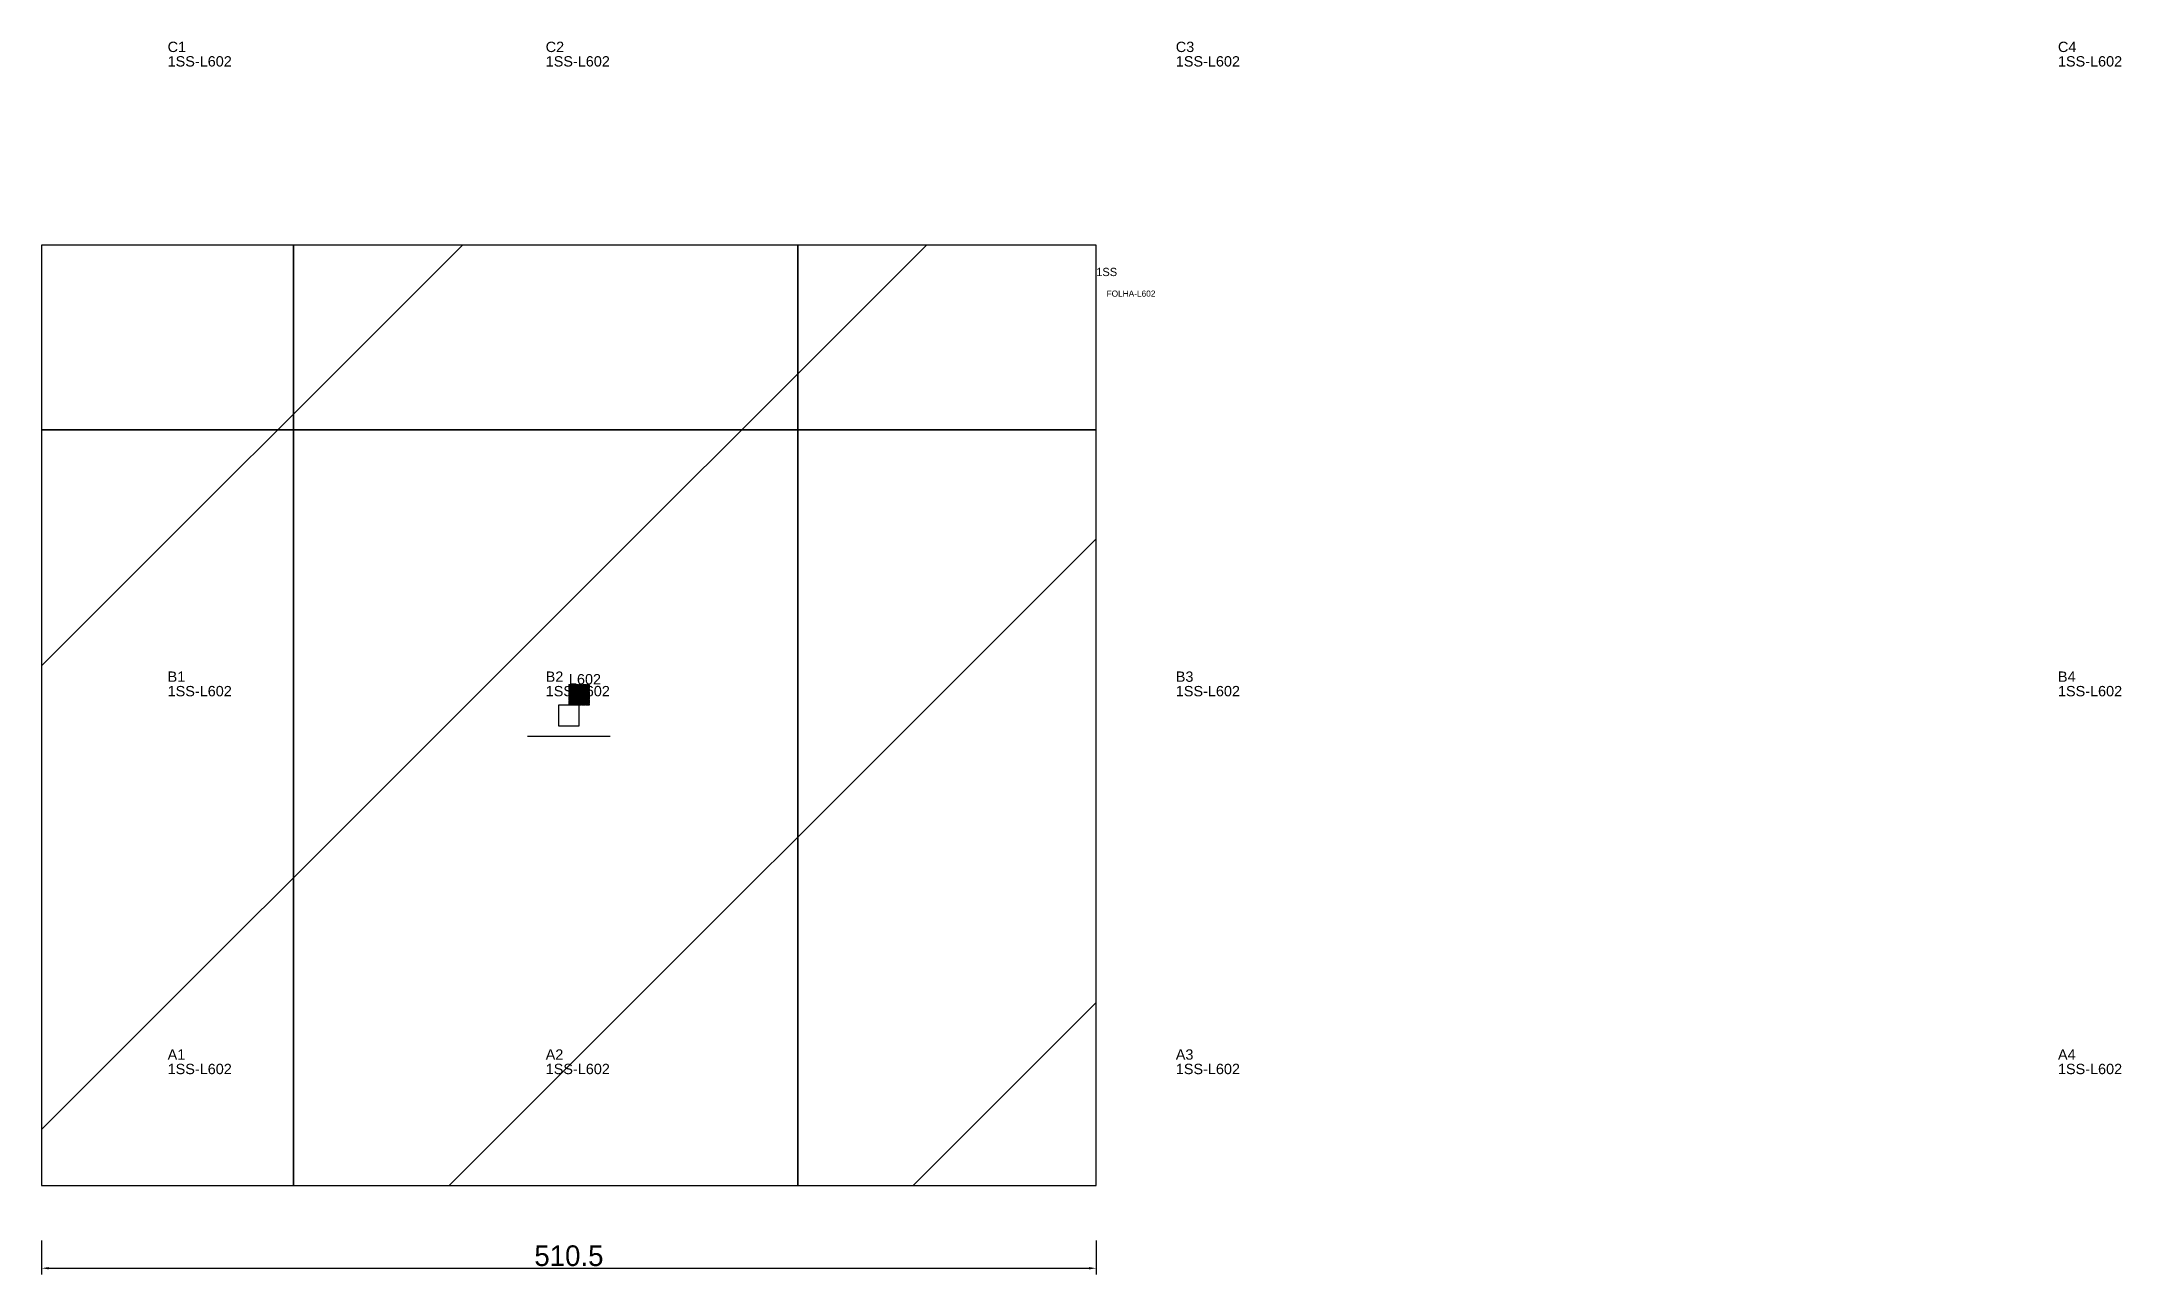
# Model space of a CAD drawing. Header units: metres. Extents: x 222 to 1229, y -297 to 300.
import ezdxf

# ---------------------------------------------------------------- set-up
doc = ezdxf.new("R2010")
doc.units = ezdxf.units.M
for name, color, linetype in [('3', 3, 'CONTINUOUS'), ('AUX00', 7, 'CONTINUOUS'), ('COTA', 241, 'CONTINUOUS'), ('FOLHA', 255, 'CONTINUOUS'), ('Hachura', 251, 'CONTINUOUS'), ('NOMENCLATURA', 7, 'CONTINUOUS'), ('Nível', 160, 'CONTINUOUS'), ('Painéis', 200, 'CONTINUOUS'), ('Pilares', 5, 'CONTINUOUS'), ('REAPROVEITAMENTO', 251, 'CONTINUOUS'), ('SARR_2.2x7', 40, 'CONTINUOUS')]:
    doc.layers.add(name, color=color, linetype=linetype)
doc.styles.add('ARIAL', font='Arial.ttf')
doc.styles.add('STR_STANDARD', font='arial.ttf')
doc.dimstyles.new('EZ DXF', dxfattribs={"dimtxt": 10, "dimasz": 3.5, "dimexe": 3, "dimexo": 1.5, "dimgap": 1, "dimtad": 1, "dimdec": 1, "dimdsep": 46, "dimcen": 2.5, "dimazin": 3, "dimtfac": 1, "dimtmove": 0, "dimatfit": 3})

msp = doc.modelspace()

# ---------------------------------------------------------------- hatches: boundary and pattern name
at = {"layer": 'Hachura'}
h = msp.add_hatch(dxfattribs=at)
h.set_pattern_fill('ANSI31', scale=50)
h.paths.add_polyline_path([(732.7, 201.5), (222.2, 201.5), (222.2, -254), (732.7, -254)])
h = msp.add_hatch(dxfattribs=at)
h.set_pattern_fill('ANSI31', scale=50)
h.paths.add_polyline_path([(732.7, 201.5), (222.2, 201.5), (222.2, -254), (732.7, -254)])
at = {"layer": 'Reaproveitamento'}
h = msp.add_hatch(dxfattribs=at)
h.set_pattern_fill('SOLID')
h.paths.add_polyline_path([(477.45, -21.25), (487.45, -21.25), (487.45, -11.25), (477.45, -11.25)])
h = msp.add_hatch(dxfattribs=at)
h.set_pattern_fill('SOLID')
h.paths.add_polyline_path([(477.45, -21.25), (487.45, -21.25), (487.45, -11.25), (477.45, -11.25)])

# ---------------------------------------------------------------- linework, layer by layer
at = {"layer": '3'}
for points in [[(344.2, -254), (344.2, 201.5)], [(344.2, -254), (344.2, 201.5)], [(588.2, -254), (588.2, 201.5)], [(588.2, -254), (588.2, 201.5)], [(222.2, 112), (732.7, 112)], [(222.2, 112), (732.7, 112)]]:
    msp.add_lwpolyline(points, close=True, dxfattribs=at)
at = {"layer": 'Painéis', "color": 200}
for p, q in [((732.7, 201.5), (222.2, 201.5)), ((222.2, 201.5), (222.2, -254)), ((732.7, 201.5), (222.2, 201.5)), ((222.2, 201.5), (222.2, -254)), ((732.7, -254), (732.7, 201.5)), ((732.7, -254), (732.7, 201.5)), ((222.2, -254), (732.7, -254)), ((222.2, -254), (732.7, -254))]:
    msp.add_line(p, q, dxfattribs=at)
at = {"layer": 'Pilares'}
msp.add_lwpolyline([(472.45, -31.25), (482.45, -31.25), (482.45, -21.25), (472.45, -21.25)], close=True, dxfattribs=at)
msp.add_lwpolyline([(472.45, -31.25), (482.45, -31.25), (482.45, -21.25), (472.45, -21.25)], close=True, dxfattribs=at)
at = {"layer": 'SARR_2.2x7'}
msp.add_line((457.45, -36.25), (497.45, -36.25), dxfattribs=at)
msp.add_line((457.45, -36.25), (497.45, -36.25), dxfattribs=at)

# ---------------------------------------------------------------- texts
at = {"layer": '3', "style": 'STR_STANDARD'}
for s, p in [('C1', (283.2, 295)), ('C1', (283.2, 295)), ('C2', (466.2, 295)), ('C2', (466.2, 295)), ('C3', (771.2, 295)), ('C3', (771.2, 295)), ('C4', (1198.2, 295)), ('C4', (1198.2, 295)), ('B1', (283.2, -10)), ('B1', (283.2, -10)), ('B2', (466.2, -10)), ('B2', (466.2, -10)), ('B3', (771.2, -10)), ('B3', (771.2, -10)), ('B4', (1198.2, -10)), ('B4', (1198.2, -10)), ('A1', (283.2, -193)), ('A1', (283.2, -193)), ('A2', (466.2, -193)), ('A2', (466.2, -193)), ('A3', (771.2, -193)), ('A3', (771.2, -193)), ('A4', (1198.2, -193)), ('A4', (1198.2, -193))]:
    msp.add_text(s, height=5, dxfattribs=at).set_placement(p)
at = {"layer": 'AUX00', "style": 'STR_STANDARD'}
for p in [(283.2, 288), (283.2, 288), (466.2, 288), (466.2, 288), (771.2, 288), (771.2, 288), (1198.2, 288), (1198.2, 288), (283.2, -17), (283.2, -17), (466.2, -17), (466.2, -17), (771.2, -17), (771.2, -17), (1198.2, -17), (1198.2, -17), (283.2, -200), (283.2, -200), (466.2, -200), (466.2, -200), (771.2, -200), (771.2, -200), (1198.2, -200), (1198.2, -200)]:
    msp.add_text('1SS-L602', height=5, dxfattribs=at).set_placement(p)
at = {"layer": 'FOLHA'}
msp.add_text('FOLHA-L602', height=3, dxfattribs=at).set_placement((737.7, 176.5))
msp.add_text('FOLHA-L602', height=3, dxfattribs=at).set_placement((737.7, 176.5))
at = {"layer": 'NOMENCLATURA', "insert": (477.45, -6.25), "char_height": 5, "attachment_point": 1, "style": 'ARIAL'}
msp.add_mtext('L602', dxfattribs=at)
msp.add_mtext('L602', dxfattribs=at)
at = {"layer": 'Nível'}
msp.add_text('1SS', height=4, dxfattribs=at).set_placement((732.7, 186.5))
msp.add_text('1SS', height=4, dxfattribs=at).set_placement((732.7, 186.5))

# ---------------------------------------------------------------- dimensions: what is measured, and where the dimension line sits
at = {"layer": 'COTA'}
msp.add_linear_dim(base=(222.2, -294), p1=(222.2, -279), p2=(732.7, -279), dimstyle='EZ DXF', dxfattribs=at).render()
msp.add_linear_dim(base=(222.2, -294), p1=(222.2, -279), p2=(732.7, -279), dimstyle='EZ DXF', dxfattribs=at).render()

doc.saveas('drawing.dxf')
